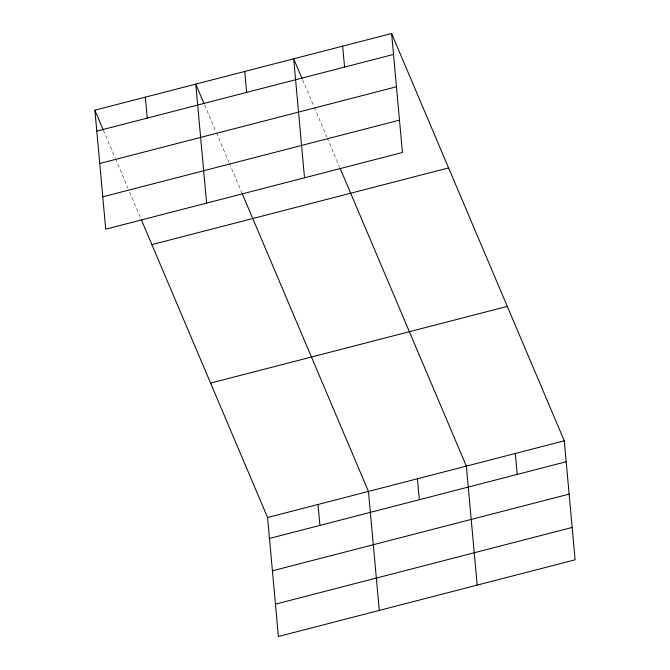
<?xml version="1.0" encoding="UTF-8"?>
<svg xmlns="http://www.w3.org/2000/svg" width="670" height="670" viewBox="0 0 670 670"><rect width="100%" height="100%" fill="white"/><g stroke="black" fill="none" stroke-linecap="round" stroke-linejoin="round"><path stroke-width="0.5" stroke-dasharray="3.35 2.51" d="M302.58 79.78L313.895 106.471M314.297 107.426L326.826 136.982M327.236 137.936L339.757 167.483M204.668 105.09L215.983 131.789M216.385 132.735L228.914 162.291M229.316 163.245L241.845 192.792M103.381 130.214L115.098 157.86M115.5 158.815L128.029 188.37M129.645 192.181L140.96 218.872"/><path stroke-width="1" d="M391.607 33.5L402.435 152.484L105.718 229.182L94.889 110.198L391.607 33.5L564.282 440.818L575.111 559.802L278.393 636.5L267.565 517.516L141.37 219.827M96.798 131.136L393.508 54.438M99.738 163.488L396.456 86.79M102.778 196.829L399.488 120.131M151.872 244.609L448.59 167.91M210.581 383.098L507.299 306.399M267.565 517.516L564.282 440.818M269.474 538.445L566.183 461.756M272.414 570.806L569.131 494.108M275.454 604.147L572.163 527.449M302.178 78.826L293.686 58.809L304.515 177.793M340.167 168.438L466.362 466.127L477.191 585.111M203.856 103.188L195.774 84.118L206.603 203.111M242.247 193.747L368.45 491.437L379.279 610.42M94.889 110.198L102.971 129.268M515.322 453.473L517.223 474.41M417.41 478.782L419.311 499.719M342.646 46.155L344.556 67.092M318.007 504.477L319.917 525.414M244.734 71.464L246.635 92.401M145.331 97.158L147.241 118.096"/></g></svg>
